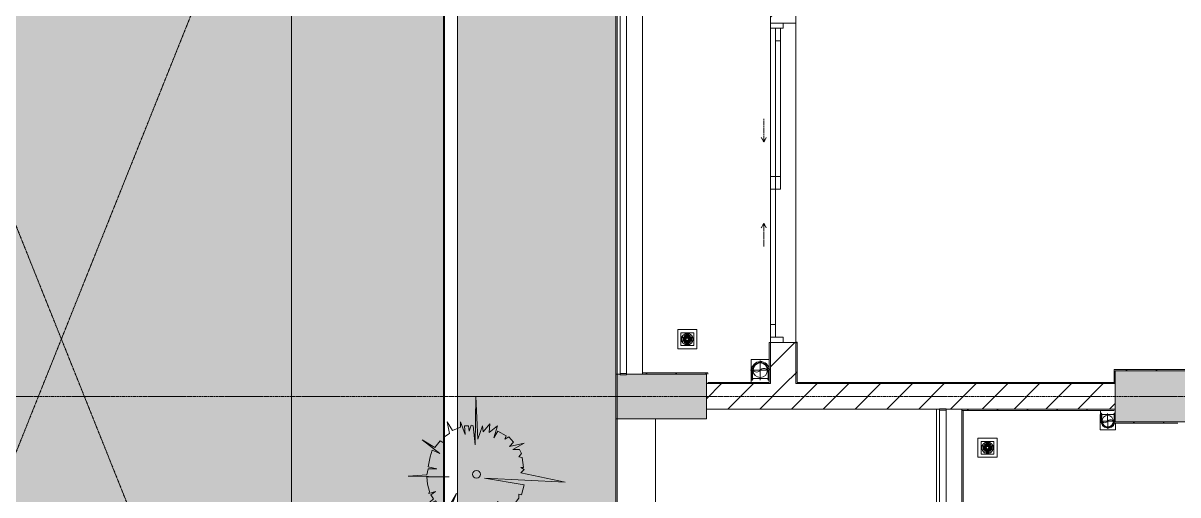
# Model space of a CAD drawing. Header units: millimetres. Extents: x 5359 to 218750, y -16347 to 109893.
# Drawn here: x 29004 to 38043, y 52766 to 56460 of the extents above; entities that cross this region are included whole.
import ezdxf

# ---------------------------------------------------------------- set-up
doc = ezdxf.new("R2010")
doc.units = ezdxf.units.MM
for name, pattern in [('Dash', [6, 3, -3]), ('Grid Line', [22.225, 12.7, -3.175, 3.175, -3.175]), ('IMPORT-CENTER _3_', [10.16, 6.35, -1.27, 1.27, -1.27])]:
    doc.linetypes.add(name, pattern=pattern)
for name, color, linetype, lineweight in [('0-1', 7, 'Continuous', 5), ('A-DOOR', 31, 'Continuous', 9), ('A-DOOR-FRAM', 31, 'Continuous', 9), ('A-DOOR-HDLN', 31, 'Dash', 9), ('A-FLOR', 192, 'Continuous', 9), ('A-FLOR-1', 9, 'Continuous', 9), ('A-FLOR-HRAL', 11, 'Continuous', 9), ('A-FLOR-HRAL-1', 9, 'Continuous', 9), ('A-FLOR-PATT', 8, 'Continuous', 9), ('A-WALL', 113, 'Continuous', 9), ('A-WALL-2', 9, 'Continuous', 9), ('A-WALL-3', 113, 'Continuous', 18), ('A-WALL-PATT-2', 9, 'Continuous', 9), ('A-WALL-PATT-3', 111, 'Continuous', 9), ('C-PRKG', 70, 'Continuous', 9), ('C-PRKG-HDLN', 70, 'Dash', 9), ('G-IMPT', 8, 'Continuous', 9), ('G-IMPT-1', 8, 'IMPORT-CENTER _3_', 9), ('I-WALL-1', 53, 'Continuous', 18), ('I-WALL-2', 9, 'Continuous', 9), ('L-PLNT', 71, 'Continuous', 9), ('M-EQPM', 50, 'Continuous', 9), ('S-BEAM-1', 9, 'Continuous', 9), ('S-COLS-1', 253, 'Continuous', 5), ('S-COLS-2', 53, 'Continuous', 18), ('S-GRID-1', 1, 'Grid Line', 9)]:
    doc.layers.add(name, color=color, linetype=linetype, lineweight=lineweight)
pattern_1 = [(45, (0, 0), (-116.6726, 116.6726), [])]
pattern_2 = [(45, (0, 0), (-124.4508, 124.4508), [])]

# ---------------------------------------------------------------- blocks, each defined once
blk = doc.blocks.new('NCV_TKTC_KET CAU_rvt-1-TKCS_MB ĐỊNH VỊ CỔNG-HÀNG RÀO')
at = {"layer": 'S-COLS-1'}
for points in [[(33727.6, 53361.9), (34352.6, 53361.9), (34352.6, 53711.9), (33727.6, 53711.9), (33727.6, 53706.9), (33677.6, 53706.9), (33677.6, 53711.9), (33652.6, 53711.9), (33652.6, 53361.9), (33677.6, 53361.9)], [(38852.6, 53336.9), (38852.6, 53736.9), (37552.6, 53736.9), (37552.6, 53336.9), (38040.5, 53336.9)]]:
    blk.add_hatch(color=256, dxfattribs=at).paths.add_polyline_path(points)
at = {"layer": 'S-BEAM-1'}
blk.add_line((33952.6, 51736.9), (33952.6, 53361.9), dxfattribs=at)
at = {"layer": 'S-COLS-2'}
for p, q in [((33652.6, 53711.9), (33652.6, 53361.9)), ((33677.6, 53711.9), (33652.6, 53711.9)), ((34352.6, 53711.9), (33727.6, 53711.9)), ((34352.6, 53361.9), (34352.6, 53711.9)), ((37552.6, 53736.9), (37552.6, 53336.9)), ((38852.6, 53736.9), (37552.6, 53736.9)), ((33652.6, 53361.9), (34352.6, 53361.9)), ((37552.6, 53336.9), (38852.6, 53336.9))]:
    blk.add_line(p, q, dxfattribs=at)
blk = doc.blocks.new('Railing - 50 x 10mm-457210-TKCS_MB ĐỊNH VỊ CỔNG-HÀNG RÀO')
at = {"layer": 'A-FLOR-HRAL-1'}
for p, q in [((25, 5), (-25, 5)), ((-25, 5), (-25, -5)), ((25, -5), (25, 5)), ((-25, -5), (25, -5))]:
    blk.add_line(p, q, dxfattribs=at)
blk = doc.blocks.new('Railing - Railing-851098-TKCS_MB ĐỊNH VỊ CỔNG-HÀNG RÀO')
at = {"layer": 'A-FLOR-HRAL-1'}
for p, q in [((13269.1, 44169.6), (13269.1, 42480.8)), ((13319.1, 42480.8), (13319.1, 44169.6))]:
    blk.add_line(p, q, dxfattribs=at)
for p in [(13294.1, 44174.6), (13294.1, 42475.8)]:
    blk.add_blockref('Railing - 50 x 10mm-457210-TKCS_MB ĐỊNH VỊ CỔNG-HÀNG RÀO', p)
blk = doc.blocks.new('NCV_TKTC_TANG 1_rvt-1-TKCS_MB ĐỊNH VỊ CỔNG-HÀNG RÀO')
at = {"layer": 'A-WALL-PATT-2'}
h = blk.add_hatch(dxfattribs=at)
h.set_pattern_fill('FP_3', color=256, style=0, pattern_type=2)
h.set_pattern_definition(pattern_1)
h.paths.add_polyline_path([(34842.6, 53636.9), (34852.6, 53636.9), (34852.6, 53960.3), (34842.6, 53960.3), (34842.6, 53646.9)])
h.paths.add_polyline_path([(34842.6, 56460.3), (34852.6, 56460.3), (34852.6, 56626.9), (34842.6, 56626.9), (34842.6, 56464.3)])
h = blk.add_hatch(dxfattribs=at)
h.set_pattern_fill('FP_3', color=256, style=0, pattern_type=2)
h.set_pattern_definition(pattern_1)
h.paths.add_polyline_path([(35062.6, 53646.9), (35062.6, 53962.4), (35052.6, 53962.4), (35052.6, 53646.9)])
h.paths.add_polyline_path([(35062.6, 56462.4), (35062.6, 56626.9), (35052.6, 56626.9), (35052.6, 56462.4)])
h = blk.add_hatch(dxfattribs=at)
h.set_pattern_fill('FP_3', color=256, style=0, pattern_type=2)
h.set_pattern_definition(pattern_1)
h.paths.add_polyline_path([(34362.6, 53711.9), (34362.6, 53721.9), (33852.6, 53721.9), (33852.6, 53711.9), (34352.6, 53711.9)])
h = blk.add_hatch(dxfattribs=at)
h.set_pattern_fill('FP_3', color=256, style=0, pattern_type=2)
h.set_pattern_definition(pattern_1)
h.paths.add_polyline_path([(37542.6, 53646.9), (37552.6, 53646.9), (37552.6, 53746.9), (37542.6, 53746.9), (37542.6, 53676.5)])
h = blk.add_hatch(dxfattribs=at)
h.set_pattern_fill('FP_3', color=256, style=0, pattern_type=2)
h.set_pattern_definition(pattern_1)
h.paths.add_polyline_path([(38862.6, 53736.9), (38862.6, 53746.9), (37552.6, 53746.9), (37552.6, 53736.9), (38852.6, 53736.9)])
h = blk.add_hatch(dxfattribs=at)
h.set_pattern_fill('FP_3', color=256, style=0, pattern_type=2)
h.set_pattern_definition(pattern_1)
h.paths.add_polyline_path([(34409.2, 53636.9), (34842.6, 53636.9), (34842.6, 53646.9), (34352.6, 53646.9), (34352.6, 53636.9)])
h = blk.add_hatch(dxfattribs=at)
h.set_pattern_fill('FP_3', color=256, style=0, pattern_type=2)
h.set_pattern_definition(pattern_1)
h.paths.add_polyline_path([(37552.6, 53636.9), (37552.6, 53646.9), (35052.6, 53646.9), (35052.6, 53636.9), (36830.1, 53636.9)])
h = blk.add_hatch(dxfattribs=at)
h.set_pattern_fill('FP_3', color=256, style=0, pattern_type=2)
h.set_pattern_definition(pattern_1)
h.paths.add_polyline_path([(37552.6, 53426.9), (37552.6, 53436.9), (36352.6, 53436.9), (36352.6, 53426.9), (37542.6, 53426.9)])
h = blk.add_hatch(dxfattribs=at)
h.set_pattern_fill('FP_3', color=256, style=0, pattern_type=2)
h.set_pattern_definition(pattern_1)
h.paths.add_polyline_path([(38040.5, 53326.9), (38042.6, 53326.9), (38040.5, 53336.9), (37542.6, 53336.9), (37542.6, 53326.9)])
at = {"layer": 'A-FLOR-1'}
for p, q in [((34852.6, 56420.3), (34852.6, 55260.3)), ((35052.6, 56460.3), (35052.6, 53962.4)), ((35052.6, 53962.4), (35052.6, 56460.3))]:
    blk.add_line(p, q, dxfattribs=at)
at = {"layer": 'A-WALL-2'}
for p, q in [((36152.6, 51736.9), (36152.6, 53436.9)), ((36352.6, 53426.9), (36352.6, 51736.9))]:
    blk.add_line(p, q, dxfattribs=at)
at = {"layer": 'I-WALL-1'}
for p, q in [((35052.6, 53962.4), (35052.6, 53646.9)), ((35062.6, 53962.4), (35052.6, 53962.4)), ((35062.6, 53646.9), (35062.6, 53962.4)), ((34842.6, 53960.3), (34842.6, 53646.9)), ((34852.6, 53960.3), (34842.6, 53960.3)), ((34852.6, 53636.9), (34852.6, 53960.3)), ((34362.6, 53721.9), (33852.6, 53721.9)), ((33852.6, 53721.9), (33852.6, 53711.9)), ((33852.6, 53711.9), (34352.6, 53711.9)), ((34362.6, 53711.9), (34362.6, 53721.9)), ((37552.6, 53746.9), (37542.6, 53746.9)), ((37542.6, 53746.9), (37542.6, 53646.9)), ((38862.6, 53746.9), (37552.6, 53746.9)), ((37552.6, 53646.9), (37552.6, 53736.9)), ((37552.6, 53736.9), (38852.6, 53736.9)), ((34352.6, 53646.9), (34352.6, 53636.9)), ((34352.6, 53636.9), (34842.6, 53636.9)), ((34842.6, 53646.9), (34362.6, 53646.9)), ((34842.6, 53636.9), (34852.6, 53636.9)), ((35052.6, 53646.9), (35052.6, 53636.9)), ((35052.6, 53636.9), (37552.6, 53636.9)), ((37542.6, 53646.9), (35062.6, 53646.9)), ((37552.6, 53636.9), (37552.6, 53646.9)), ((37552.6, 53436.9), (36352.6, 53436.9)), ((36352.6, 53436.9), (36352.6, 53426.9)), ((36352.6, 53426.9), (37542.6, 53426.9)), ((37552.6, 53426.9), (37552.6, 53436.9)), ((37542.6, 53336.9), (37542.6, 53326.9)), ((38042.6, 53336.9), (37552.6, 53336.9)), ((37542.6, 53326.9), (38042.6, 53326.9))]:
    blk.add_line(p, q, dxfattribs=at)
at = {"layer": 'I-WALL-2'}
blk.add_line((36362.6, 53426.9), (36362.6, 51746.9), dxfattribs=at)
at = {"layer": 'A-FLOR-HRAL-1'}
blk.add_blockref('Railing - Railing-851098-TKCS_MB ĐỊNH VỊ CỔNG-HÀNG RÀO', (22908.5, 9260.7), dxfattribs=at)
blk = doc.blocks.new('BAI XE PCCC - BAI XE PCCC-V72-TKCS_MB ĐỊNH VỊ CỔNG-HÀNG RÀO')
at = {"layer": 'C-PRKG'}
blk.add_line((15000, 6000), (0, 6000), dxfattribs=at)
at = {"layer": 'C-PRKG-HDLN'}
for p, q in [((0, 6000), (15000, 0)), ((15000, 6000), (88.1, 35.2))]:
    blk.add_line(p, q, dxfattribs=at)
blk = doc.blocks.new('Railing - 50 x 10mm-1251311-TKCS_MB ĐỊNH VỊ CỔNG-HÀNG RÀO')
at = {"layer": 'A-FLOR-HRAL'}
for p, q in [((25, 5), (-25, 5)), ((-25, 5), (-25, -5)), ((25, -5), (25, 5)), ((-25, -5), (25, -5))]:
    blk.add_line(p, q, dxfattribs=at)
blk = doc.blocks.new('Railing - Railing-1598276-TKCS_MB ĐỊNH VỊ CỔNG-HÀNG RÀO')
at = {"layer": 'A-FLOR-HRAL'}
for p, q in [((33677.6, 56635.3), (33677.6, 53716.9)), ((33727.6, 53716.9), (33727.6, 56635.3))]:
    blk.add_line(p, q, dxfattribs=at)
for p in [(33702.6, 56641.5), (33702.6, 53711.9)]:
    blk.add_blockref('Railing - 50 x 10mm-1251311-TKCS_MB ĐỊNH VỊ CỔNG-HÀNG RÀO', p)
blk = doc.blocks.new('TKTC_XREF_251221_MB TANG 1 - TKTC_XREF_260130_MB TANG 1_dwg_THU NUOC - THU NUOC-444531-TKCS_MB TẦNG 1-4202120-TKCS_MB ĐỊNH VỊ CỔNG-HÀNG RÀO')
at = {"layer": 'M-EQPM'}
for p, q in [((-23.3, 10.8), (40.9, 10.8)), ((40.9, 4.8), (-23.3, 4.8)), ((-11, 23.3), (28.5, 23.3)), ((28.5, 17.3), (-11, 17.3)), ((-1.1, 35.6), (18.5, 35.6)), ((18.5, 29.6), (-1.1, 29.6)), ((-23.3, -13.6), (40.9, -13.6)), ((40.9, -19.6), (-23.3, -19.6)), ((-11, -26.1), (28.5, -26.1)), ((28.5, -32.1), (-11, -32.1)), ((-1.1, -38.5), (18.5, -38.5)), ((18.5, -44.5), (-1.1, -44.5))]:
    blk.add_line(p, q, dxfattribs=at)
at = {"layer": 'M-EQPM', "flags": 128}
for points in [[(83.7, -79.4), (83.7, 70.6), (-66.3, 70.6), (-66.3, -79.4)], [(58.7, -54.4), (58.7, 45.6), (-41.3, 45.6), (-41.3, -54.4)]]:
    blk.add_lwpolyline(points, close=True, dxfattribs=at)
for points in [[(-23.3, -1.2), (0.7, -1.2), (0.7, -7.2), (-23.3, -7.2)], [(40.9, -7.2), (16.7, -7.2), (16.7, -1.2), (40.9, -1.2)]]:
    blk.add_lwpolyline(points, dxfattribs=at)
at = {"layer": 'M-EQPM'}
for centre, radius, start, end in [((8.7, -4.4), 45, 360, 180), ((8.7, -4.4), 45, 360, 180), ((-23.3, 7.8), 3, 90, 270), ((-11, 20.3), 3, 90, 270), ((-1.1, 32.6), 3, 90, 270), ((18.5, 32.6), 3, 270, 90), ((28.5, 20.3), 3, 270, 90), ((40.9, 7.8), 3, 270, 90), ((8.7, -4.4), 45, 180, 360), ((8.7, -4.4), 45, 180, 360), ((-23.3, -4.2), 3, 90, 270), ((-23.3, -16.6), 3, 90, 270), ((-11, -29.1), 3, 90, 270), ((-1.1, -41.5), 3, 90, 270), ((18.5, -41.5), 3, 270, 90), ((28.5, -29.1), 3, 270, 90), ((40.9, -4.2), 3, 270, 90), ((40.9, -16.6), 3, 270, 90)]:
    blk.add_arc(centre, radius, start, end, dxfattribs=at)
blk = doc.blocks.new('TKTC_XREF_251221_MB TANG 1 - TKTC_XREF_260130_MB TANG 1_dwg_THU NUOC - THU NUOC-444531-TKCS_MB TẦNG 1-4202124-TKCS_MB ĐỊNH VỊ CỔNG-HÀNG RÀO')
at = {"layer": 'M-EQPM'}
for p, q in [((-23.3, 10.8), (40.9, 10.8)), ((40.9, 4.8), (-23.3, 4.8)), ((-11, 23.3), (28.5, 23.3)), ((28.5, 17.3), (-11, 17.3)), ((-1.1, 35.6), (18.5, 35.6)), ((18.5, 29.6), (-1.1, 29.6)), ((-23.3, -13.6), (40.9, -13.6)), ((40.9, -19.6), (-23.3, -19.6)), ((-11, -26.1), (28.5, -26.1)), ((28.5, -32.1), (-11, -32.1)), ((-1.1, -38.5), (18.5, -38.5)), ((18.5, -44.5), (-1.1, -44.5))]:
    blk.add_line(p, q, dxfattribs=at)
at = {"layer": 'M-EQPM', "flags": 128}
for points in [[(83.7, -79.4), (83.7, 70.6), (-66.3, 70.6), (-66.3, -79.4)], [(58.7, -54.4), (58.7, 45.6), (-41.3, 45.6), (-41.3, -54.4)]]:
    blk.add_lwpolyline(points, close=True, dxfattribs=at)
for points in [[(-23.3, -1.2), (0.7, -1.2), (0.7, -7.2), (-23.3, -7.2)], [(40.9, -7.2), (16.7, -7.2), (16.7, -1.2), (40.9, -1.2)]]:
    blk.add_lwpolyline(points, dxfattribs=at)
at = {"layer": 'M-EQPM'}
for centre, radius, start, end in [((8.7, -4.4), 45, 360, 180), ((8.7, -4.4), 45, 360, 180), ((-23.3, 7.8), 3, 90, 270), ((-11, 20.3), 3, 90, 270), ((-1.1, 32.6), 3, 90, 270), ((18.5, 32.6), 3, 270, 90), ((28.5, 20.3), 3, 270, 90), ((40.9, 7.8), 3, 270, 90), ((8.7, -4.4), 45, 180, 360), ((8.7, -4.4), 45, 180, 360), ((-23.3, -4.2), 3, 90, 270), ((-23.3, -16.6), 3, 90, 270), ((-11, -29.1), 3, 90, 270), ((-1.1, -41.5), 3, 90, 270), ((18.5, -41.5), 3, 270, 90), ((28.5, -29.1), 3, 270, 90), ((40.9, -4.2), 3, 270, 90), ((40.9, -16.6), 3, 270, 90)]:
    blk.add_arc(centre, radius, start, end, dxfattribs=at)
blk = doc.blocks.new('TKTC_XREF_251221_MB TANG 1 - TKTC_XREF_260130_MB TANG 1_dwg_CUM U_DN100-V139-TKCS_MB ĐỊNH VỊ CỔNG-HÀNG RÀO')
at = {"layer": 'G-IMPT'}
blk.add_hatch(color=256, dxfattribs=at).paths.add_polyline_path([(61, 0), (59, -16), (53, -31), (43, -43), (30, -53), (9, -60), (0, -61), (0, -57), (15, -55), (28, -49), (40, -40), (49, -29), (55, -15), (57, 0), (55, 15), (49, 28), (40, 40), (28, 49), (15, 55), (0, 57), (0, 61), (16, 59), (30, 53), (43, 43), (53, 30), (59, 16)])
for p, q in [((-79, 67), (-79, 63)), ((-77, 67), (-77, 63)), ((-75, 67), (-75, 63)), ((-73, 69), (-73, 61)), ((-67, 68), (-72, 68)), ((-67, 62), (-72, 62)), ((-65, 69), (0, 69)), ((-79, -63), (-79, -67)), ((-77, -63), (-77, -67)), ((-75, -63), (-75, -67)), ((-73, -61), (-73, -69)), ((-67, -62), (-72, -62)), ((-67, -68), (-72, -68)), ((-65, -69), (0, -69))]:
    blk.add_line(p, q, dxfattribs=at)
at = {"layer": 'G-IMPT', "flags": 128}
for points in [[(-73, 68), (-78, 68), (-78, 62), (-73, 62)], [(-72, 59), (-67, 59), (-67, 71), (-72, 71)], [(-67, 71), (-67, 73), (-65, 73), (-65, 57), (-67, 57), (-67, 59)], [(-65, 61), (0, 61), (0, 57)], [(-73, -62), (-78, -62), (-78, -68), (-73, -68)], [(-72, -71), (-67, -71), (-67, -59), (-72, -59)], [(-67, -59), (-67, -57), (-65, -57), (-65, -73), (-67, -73), (-67, -71)], [(-65, -61), (0, -61), (0, -57)]]:
    blk.add_lwpolyline(points, dxfattribs=at)
at = {"layer": 'G-IMPT'}
for centre, radius, start, end in [((-78, 67), 0.96, 90, 180), ((-78, 63), 0.96, 180, 270), ((-71, 69), 1.56, 112.6199, 247.3801), ((-68, 65), 4.8, 143.1301, 216.8699), ((-71, 61), 1.56, 112.6199, 247.3801), ((0, 0), 69, 287.6772, 90), ((0, 0), 61, 270, 90), ((0, 0), 57, 270, 90), ((-78, -63), 0.96, 90, 180), ((-78, -67), 0.96, 180, 270), ((-71, -61), 1.56, 112.6199, 247.3801), ((-68, -65), 4.8, 143.1301, 216.8699), ((-71, -69), 1.56, 112.6199, 247.3801), ((0, 0), 69, 270, 278.2481)]:
    blk.add_arc(centre, radius, start, end, dxfattribs=at)
blk = doc.blocks.new('TKTC_XREF_251221_MB TANG 1 - TKTC_XREF_260130_MB TANG 1_dwg_$cc-V140-TKCS_MB ĐỊNH VỊ CỔNG-HÀNG RÀO')
at = {"layer": 'G-IMPT'}
blk.add_circle((0, 0), 0.5, dxfattribs=at)
for centre, radius, start, end in [((0, 0), 0.5, 90, 270), ((0.19, 0.25), 0.313, 126.8699, 233.1301), ((-0.19, -0.25), 0.313, 306.8699, 53.1301)]:
    blk.add_arc(centre, radius, start, end, dxfattribs=at)
at = {"layer": 'G-IMPT-1'}
for p, q in [((-0.67, 0), (0.67, 0)), ((0, -0.67), (0, 0.67))]:
    blk.add_line(p, q, dxfattribs=at)
blk = doc.blocks.new('TKTC_XREF_251221_MB TANG 1 - TKTC_XREF_260130_MB TANG 1_dwg_CUM U_DN100-V187-TKCS_MB ĐỊNH VỊ CỔNG-HÀNG RÀO')
at = {"layer": 'G-IMPT'}
blk.add_hatch(color=256, dxfattribs=at).paths.add_polyline_path([(0, 61), (0, 57), (14.8, 55.1), (28.5, 49.4), (40.3, 40.3), (49.4, 28.5), (55.1, 14.8), (57, 0), (55.1, -14.8), (49.4, -28.5), (40.3, -40.3), (28.5, -49.4), (14.8, -55.1), (0, -57), (0, -61), (15.8, -58.9), (30.5, -52.8), (43.1, -43.1), (52.8, -30.5), (58.9, -15.8), (61, 0), (58.9, 15.8), (52.8, 30.5), (43.1, 43.1), (30.5, 52.8), (15.8, 58.9)])
for p, q in [((-79.1, 66.6), (-79.1, 63.4)), ((-76.6, 66.6), (-76.6, 63.4)), ((-74.6, 66.6), (-74.6, 63.4)), ((-72.7, 69.3), (-72.7, 60.7)), ((-66.9, 67.9), (-71.7, 67.9)), ((-66.9, 62.1), (-71.7, 62.1)), ((-65, 69), (0, 69)), ((-79.1, -63.4), (-79.1, -66.6)), ((-76.6, -63.4), (-76.6, -66.6)), ((-74.6, -63.4), (-74.6, -66.6)), ((-72.7, -60.7), (-72.7, -68.3)), ((-66.9, -62.1), (-71.7, -62.1)), ((-66.9, -67.9), (-71.7, -67.9))]:
    blk.add_line(p, q, dxfattribs=at)
at = {"layer": 'G-IMPT', "flags": 128}
for points in [[(-72.7, 67.6), (-78.1, 67.6), (-78.1, 62.4), (-72.7, 62.4)], [(-71.7, 59.2), (-66.9, 59.2), (-66.9, 70.8), (-71.7, 70.8)], [(-66.9, 70.8), (-66.9, 72.7), (-65, 72.7), (-65, 57.3), (-66.9, 57.3), (-66.9, 59.2)], [(-65, 61), (0, 61), (0, 57)], [(-72.7, -62.4), (-78.1, -62.4), (-78.1, -67.6), (-72.7, -67.6)], [(-66.9, -68.3), (-66.9, -59.2), (-71.7, -59.2)], [(-66.9, -59.2), (-66.9, -57.3), (-65, -57.3), (-65, -68.3)], [(-65, -61), (0, -61), (0, -57)]]:
    blk.add_lwpolyline(points, dxfattribs=at)
at = {"layer": 'G-IMPT'}
for centre, radius, start, end in [((-78.1, 66.6), 0.96, 90, 180), ((-78.1, 63.4), 0.96, 180, 270), ((-71.1, 69.3), 1.56, 112.61986, 247.38014), ((-67.9, 65), 4.8, 143.1301, 216.8699), ((-71.1, 60.7), 1.56, 112.61986, 247.38014), ((0, 0), 69, 271.95476, 90), ((0, 0), 61, 270, 90), ((0, 0), 57, 270, 90), ((-78.1, -63.4), 0.96, 90, 180), ((-78.1, -66.6), 0.96, 180, 270), ((-71.1, -60.7), 1.56, 112.61986, 247.38014), ((-67.9, -65), 4.8, 143.1301, 216.8699)]:
    blk.add_arc(centre, radius, start, end, dxfattribs=at)
blk = doc.blocks.new('TKTC_XREF_251221_MB TANG 1 - TKTC_XREF_260130_MB TANG 1_dwg_$cc-V136-TKCS_MB ĐỊNH VỊ CỔNG-HÀNG RÀO')
at = {"layer": 'G-IMPT'}
blk.add_circle((0, 0), 0.5, dxfattribs=at)
for centre, radius, start, end in [((0, 0), 0.5, 90, 270), ((0.188, 0.25), 0.313, 126.8699, 233.1301), ((-0.188, -0.25), 0.313, 306.8699, 53.1301)]:
    blk.add_arc(centre, radius, start, end, dxfattribs=at)
at = {"layer": 'G-IMPT-1'}
for p, q in [((-0.673, 0), (0.673, 0)), ((0, -0.673), (0, 0.607))]:
    blk.add_line(p, q, dxfattribs=at)
blk = doc.blocks.new('TKTC_XREF_251221_MB TANG 1 - TKTC_XREF_260130_MB TANG 1_dwg-4202109-TKCS_MB ĐỊNH VỊ CỔNG-HÀNG RÀO')
at = {"layer": 'G-IMPT'}
for p, q in [((-168309.1, -347669.6), (-168449.6, -347669.6)), ((-169499.1, -347984.7), (-169499.1, -349609.7)), ((-165714.9, -347919.7), (-165714.9, -347951.3)), ((-165714.9, -347951.3), (-165599.1, -347951.3))]:
    blk.add_line(p, q, dxfattribs=at)
at = {"layer": 'G-IMPT', "flags": 128}
for points in [[(-168449.6, -347669.6), (-168449.6, -347519.9), (-168309.1, -347519.9)], [(-168309.1, -347669.7), (-168449.9, -347669.7), (-168449.7, -347699.7)], [(-165599.1, -347951.3), (-165716.7, -347951.3), (-165716.7, -348071.3)], [(-165716.7, -348071.3), (-165597.1, -348071.3), (-165597.1, -348019.7)]]:
    blk.add_lwpolyline(points, dxfattribs=at)
blk.add_blockref('TKTC_XREF_251221_MB TANG 1 - TKTC_XREF_260130_MB TANG 1_dwg_THU NUOC - THU NUOC-444531-TKCS_MB TẦNG 1-4202120-TKCS_MB ĐỊNH VỊ CỔNG-HÀNG RÀO', (-168957.9, -347357))
for name, p, xscale, yscale, zscale, rotation in [('TKTC_XREF_251221_MB TANG 1 - TKTC_XREF_260130_MB TANG 1_dwg_$cc-V136-TKCS_MB ĐỊNH VỊ CỔNG-HÀNG RÀO', (-168378.1, -347604.7), 113.7150000000073, 113.7150000000073, 113.7150000000073, 269.9990086637467), ('TKTC_XREF_251221_MB TANG 1 - TKTC_XREF_260130_MB TANG 1_dwg_CUM U_DN100-V187-TKCS_MB ĐỊNH VỊ CỔNG-HÀNG RÀO', (-168377.2, -347604.7), 0.9975000000000007, 0.9975000000000007, 0.9975000000000007, 90.00099133829464), ('TKTC_XREF_251221_MB TANG 1 - TKTC_XREF_260130_MB TANG 1_dwg_$cc-V140-TKCS_MB ĐỊNH VỊ CỔNG-HÀNG RÀO', (-165659.1, -348004.2), 90.00000000005122, 90.00000000005122, 90.00000000005122, 90.37402677993775)]:
    blk.add_blockref(name, p, dxfattribs=dict(xscale=xscale, yscale=yscale, zscale=zscale, rotation=rotation))
at = {"extrusion": (0, 0, -1), "xscale": 0.7894736842105242, "yscale": 0.7894736842105242, "zscale": -0.7894736842105242, "rotation": 269.9999999984438}
blk.add_blockref('TKTC_XREF_251221_MB TANG 1 - TKTC_XREF_260130_MB TANG 1_dwg_CUM U_DN100-V139-TKCS_MB ĐỊNH VỊ CỔNG-HÀNG RÀO', (165657.3, -348002.7), dxfattribs=at)
at = {"extrusion": (0, 0, -1), "zscale": -1, "rotation": 180}
blk.add_blockref('TKTC_XREF_251221_MB TANG 1 - TKTC_XREF_260130_MB TANG 1_dwg_THU NUOC - THU NUOC-444531-TKCS_MB TẦNG 1-4202124-TKCS_MB ĐỊNH VỊ CỔNG-HÀNG RÀO', (166607.8, -348215.8), dxfattribs=at)
blk = doc.blocks.new('TKTC_XREF_251221_MB TANG 1 - TKTC_XREF_251221_MB TANG 1-2038492-TKCS_MB ĐỊNH VỊ CỔNG-HÀNG RÀO')
blk.add_blockref('TKTC_XREF_251221_MB TANG 1 - TKTC_XREF_260130_MB TANG 1_dwg-4202109-TKCS_MB ĐỊNH VỊ CỔNG-HÀNG RÀO', (169499.1, 384109.7))
blk = doc.blocks.new('CAY MAI VAN PHUC - CAY DUC SOC_dwg-2256080-TKCS_MB ĐỊNH VỊ CỔNG-HÀNG RÀO')
at = {"layer": 'G-IMPT', "flags": 128}
blk.add_lwpolyline([(33, 479), (13, 293), (6, 772), (-14, 347), (-60, 479), (-67, 420), (-133, 499), (-127, 413), (-207, 479), (-173, 360), (-213, 426), (-293, 380), (-280, 347), (-320, 373), (-366, 320), (-326, 274), (-473, 307), (-360, 247), (-426, 247), (-446, 207), (-419, 174), (-453, 167), (-466, 68), (-439, 68), (-473, 48), (-439, 14), (-878, -79), (-80, -39), (-473, -105), (-446, -205), (-419, -198), (-419, -238), (-353, -324), (-326, -298), (-340, -364), (-313, -378), (-207, -271), (-366, -550), (-260, -418), (-213, -444), (-167, -418), (-167, -457), (-100, -471), (-20, -481), (0, -391), (0, -590), (26, -484), (86, -477), (86, -444), (113, -464), (212, -444), (192, -404), (226, -418), (279, -384), (199, -192), (305, -371), (339, -338), (312, -291), (365, -324), (405, -265), (498, -311), (425, -245), (452, -205), (405, -172), (472, -192), (465, -172), (485, -99), (492, -25), (272, -25), (678, -19), (492, -6), (478, 54), (392, 54), (478, 74), (458, 174), (438, 240), (365, 207), (538, 340), (412, 267), (359, 333), (319, 307), (325, 367), (266, 406), (292, 519), (239, 433), (159, 466), (159, 519), (113, 393), (119, 479), (79, 479), (73, 426), (53, 486)], close=True, dxfattribs=at)
at = {"layer": 'G-IMPT'}
blk.add_circle((0, 0), 38.6, dxfattribs=at)
blk = doc.blocks.new('CAY MAI VAN PHUC - CAY BONG TRANG-2256527-TKCS_MB ĐỊNH VỊ CỔNG-HÀNG RÀO')
at = {"extrusion": (0, 0, -1), "xscale": 0.7894736842105263, "yscale": 0.7894736842105263, "zscale": -0.7894736842105263, "rotation": 180}
blk.add_blockref('CAY MAI VAN PHUC - CAY DUC SOC_dwg-2256080-TKCS_MB ĐỊNH VỊ CỔNG-HÀNG RÀO', (0, 0), dxfattribs=at)
blk = doc.blocks.new('DEG_02-DEG_03 - DEG_02-2500x2400mm-CỬA ĐI 02 CÁNH TRƯỢT-625766-TKCS_MB ĐỊNH VỊ CỔNG-HÀNG RÀO')
at = {"layer": 'A-DOOR'}
for p, q in [((-1110, 100), (-1210, 100)), ((-1210, 100), (-1210, 60)), ((-1110, 60), (-1110, 100)), ((-1110, 100), (-50, 100)), ((50, 100), (-50, 100)), ((-50, 100), (-50, 60)), ((50, 60), (50, 100)), ((-1210, 60), (-1110, 60)), ((-50, 60), (-1110, 60)), ((50, 60), (-50, 60)), ((-50, 60), (-50, 20)), ((-50, 60), (50, 60)), ((-50, 20), (50, 20)), ((50, 20), (50, 60)), ((50, 60), (1110, 60)), ((1110, 20), (50, 20)), ((1210, 60), (1110, 60)), ((1110, 60), (1110, 20)), ((1110, 20), (1210, 20)), ((1210, 20), (1210, 60))]:
    blk.add_line(p, q, dxfattribs=at)
at = {"layer": 'A-DOOR-FRAM'}
for p, q in [((-1210, 100), (-1250, 100)), ((-1250, 100), (-1250, 0)), ((-1210, 0), (-1210, 100)), ((1250, 100), (1210, 100)), ((1210, 100), (1210, 0)), ((1250, 0), (1250, 100)), ((-1250, 0), (-1210, 0)), ((1210, 0), (1250, 0))]:
    blk.add_line(p, q, dxfattribs=at)
at = {"layer": 'A-DOOR-HDLN'}
for p, q in [((-500.4, 151.1), (-320.4, 151.1)), ((-320.4, 151.1), (-355, 171.1)), ((-320.4, 151.1), (-355, 131.1)), ((320.4, 151.1), (355, 171.1)), ((320.4, 151.1), (355, 131.1)), ((500.4, 151.1), (320.4, 151.1))]:
    blk.add_line(p, q, dxfattribs=at)

msp = doc.modelspace()

# ---------------------------------------------------------------- hatches: boundary and pattern name
at = {"layer": 'A-FLOR-PATT'}
h = msp.add_hatch(dxfattribs=at)
h.set_pattern_fill('FP_14', color=256, style=0, pattern_type=2)
h.set_pattern_definition([(0, (167.64, 11.2), (558.8, 558.8), [83.82, -16.764, 22.352, -16.764, -419.1]), (0, (167.64, 11.2), (558.8, 558.8), [-139.7, 83.82, -335.28]), (0, (139.7, 27.94), (558.8, 558.8), [55.88, -41.91, 83.82, -41.91, -335.28]), (0, (139.7, 27.94), (558.8, 558.8), [-223.52, 55.88, -279.4]), (0, (335.3, 251.46), (558.8, 558.8), [69.85, -27.94, 69.85, -391.16]), (0, (55.9, 363.2), (558.8, 558.8), [27.94, -55.88, 27.94, -447.04]), (90, (111.76, 363.2), (-558.8, 558.8), [50.292, -508.508]), (90, (279.4, 27.94), (-558.8, 558.8), [55.88, -502.92]), (90, (419.1, 251.46), (-558.8, 558.8), [55.88, -502.92]), (45, (352.04, 22.35), (0, 558.7996), [55.88, -734.383]), (135, (206.76, 22.35), (-558.7996, 0), [55.88, -734.383]), (63.435, (335.28, 25.15), (-0.0005, 558.8001), [55.88, -1193.635]), (75.964, (307.34, 27.94), (-0.00237, 558.80038), [55.88, -2248.111]), (75.964, (447.04, 251.46), (-0.00237, 558.80038), [44.704, -2259.287]), (75.964, (122.94, 363.22), (-0.00237, 558.80038), [39.116, -2264.875]), (104.036, (251.46, 27.94), (0.00237, 558.80038), [55.88, -2248.111]), (104.036, (391.16, 251.46), (0.00237, 558.80038), [44.704, -2259.287]), (104.036, (100.58, 363.22), (0.00237, 558.80038), [39.116, -2264.875]), (116.565, (223.52, 25.15), (0.0005, 558.8001), [55.88, -1193.634])])
h.paths.add_polyline_path([(33642.6, 17336.9), (33642.6, 33737.4), (31203.5, 33737.4), (31203.5, 18236.9), (31211.1, 18125), (31226.1, 18036.7), (31254, 17939.7), (31292.6, 17846.4), (31341.4, 17758.1), (31399.9, 17675.8), (31480, 17589), (31547.2, 17529.8), (31624.7, 17474.9), (31713, 17426.1), (31806.2, 17387.4), (31903.2, 17359.5), (32002.7, 17342.6), (32103.5, 17336.9), (33198.8, 17336.9)])
h.paths.add_polyline_path([(31203.5, 37137.4), (33642.6, 37137.4), (33642.6, 78246.9), (35752.6, 78246.9), (35752.6, 79046.9), (38162.6, 79046.9), (38162.6, 79036.9), (38152.6, 79036.9), (38152.6, 78246.9), (42252.6, 78246.9), (42252.6, 78646.9), (42552.6, 78646.9), (42552.6, 79236.9), (36103.5, 79236.9), (35855.3, 79230.6), (35607.8, 79211.8), (35361.5, 79180.4), (35117.1, 79136.6), (34875.3, 79080.5), (34636.6, 79012.2), (34401.7, 78931.9), (34171.2, 78839.8), (33945.6, 78736.2), (33725.5, 78621.2), (33510, 78494.3), (33269, 78332.8), (33092.2, 78202), (32897.2, 78041.7), (32711.6, 77872.5), (32535.6, 77694.7), (32369.5, 77508.9), (32213.4, 77315.4), (32067.7, 77114.8), (31932.5, 76907.4), (31806.3, 76690.2), (31693.9, 76472.3), (31583.6, 76226.6), (31502.6, 76021.4), (31423.8, 75788.4), (31356.8, 75551.8), (31301.8, 75312.4), (31258.9, 75070.6), (31228.2, 74827), (31209.7, 74582.3), (31203.5, 74336.9), (31205.6, 62059.7), (31211.4, 62000.9), (31234, 61917.3), (31258, 61859.3), (31299, 61792.4), (31349.9, 61732.8), (31409.6, 61681.8), (31476.5, 61640.8), (31549, 61610.8), (31625.3, 61592.5), (31703.5, 61586.3), (32403.5, 61586.3), (32403.5, 40886.3), (31703.5, 40886.3), (31618.1, 40878.5), (31534.5, 40855.8), (31476.5, 40831.8), (31409.6, 40790.8), (31349.9, 40739.9), (31299, 40680.2), (31258, 40613.3), (31228, 40540.8), (31209.7, 40464.6), (31203.5, 40362.1), (31203.5, 38882.8)])
h.paths.add_polyline_path([(62552.6, 78236.9), (62432.4, 78384.4), (62310.9, 78513.5), (62180.6, 78633.7), (62021.7, 78758.5), (61896, 78845), (61742.9, 78935.1), (61583.3, 79014.3), (61418.9, 79081.8), (61250.4, 79137.3), (61078.8, 79180.8), (60904.8, 79211.9), (60728.8, 79230.6), (60552.6, 79236.9), (46052.6, 79236.9), (46052.6, 78648.6), (46352.6, 78648.6), (46352.6, 78638.6), (46352.6, 78636.9), (46352.6, 78246.9), (54962.6, 78246.9), (54962.6, 78236.9), (62545, 78236.9)])
h = msp.add_hatch(dxfattribs=at)
h.set_pattern_fill('FP_24', color=256, style=0, pattern_type=2)
h.set_pattern_definition([(50.044, (79.34, 5.34), (480.1093, -42.1973), [50.249, -552.737]), (354.978, (79.34, 5.34), (-92.8797, 504.407), [40.163, -441.797]), (100.433, (119.35, 1.8), (387.2325, 462.215), [42.741, -470.147]), (46.228, (79.34, 139.45), (714.374, -111.1663), [75.364, -829.007]), (96.624, (138.9, 130.2), (625.628, 653.0516), [64.112, -705.234]), (351.155, (79.3, 139.45), (625.6346, 653.045), [60.248, -662.724]), (21.022, (146.27, 105.9), (399.5488, -270.0747), [50.21, -552.308]), (325.943, (146.27, 105.9), (162.8708, 486.2122), [40.189, -442.076]), (71.481, (179.57, 83.4), (562.4147, 216.1425), [42.731, -470.036]), (37.54, (79.34, 5.34), (8.14153, 223.2217), [7.367, -429.296, 7.367, -441.351, -443.695]), (37.54, (79.34, 5.34), (8.14153, 223.2217), [-885.381, 7.367, -436.328]), (7.5, (79.34, 5.34), (176.088, 264.43336), [7.363, -248.334, 7.363, -419.023, -169.015]), (7.5, (79.34, 5.34), (176.088, 264.43336), [-682.083, 7.363, -161.652]), (327.444, (-69.93, 5.37), (357.3223, -15.2107), [7.368, -160.078, 7.368, -515.062, -693.224]), (327.444, (-69.93, 5.37), (357.3223, -15.2107), [-689.876, 7.368, -685.857]), (317.442, (-136.87, 5.4), (390.3648, 67.0332), [7.37, -210.376, 7.37, -339.684, -492.442]), (317.442, (-136.87, 5.4), (390.3648, 67.0332), [-564.8, 7.37, -485.072])])
h.paths.add_polyline_path([(31093.5, 18385.6), (31093.5, 33837.4), (31103.5, 33837.4), (31103.5, 40386.3), (31093.5, 40386.3), (31103.5, 40558.2), (31103.5, 61982.1), (31099.6, 62000.9), (31093.5, 62086.3), (31103.5, 62086.3), (31103.5, 74336.9), (31093.5, 74336.9), (31093.5, 74345.4), (27123.5, 77694.3), (27123.5, 77413.8), (31041.6, 19157.8)])
h = msp.add_hatch(dxfattribs=at)
h.set_pattern_fill('FP_6', color=256, style=0, pattern_type=2)
h.set_pattern_definition([(50, (0, 0), (480.966, -42.0786), [50.292, -553.212]), (355, (0, 0), (-93.0416, 504.3895), [40.234, -442.57]), (100.451, (40.1, -3.5), (387.9285, 462.3076), [42.742, -470.158]), (46.184, (0, 134.1), (715.649, -110.993), [75.438, -829.818]), (96.636, (59.64, 124.86), (626.7424, 653.2084), [64.112, -705.237]), (351.184, (0, 134.1), (626.75, 653.2024), [60.35, -663.854]), (21, (67.06, 100.6), (400.2623, -269.9797), [50.292, -553.212]), (326, (67.06, 100.6), (163.157, 486.2564), [40.234, -442.57]), (71.451, (100.4, 78.1), (563.421, 216.272), [42.742, -470.158]), (37.5, (0, 0), (8.15385, 223.22557), [7.376, -429.829, 7.376, -441.899, -444.246]), (37.5, (0, 0), (8.15385, 223.22557), [-886.48, 7.376, -436.87]), (7.5, (0, 0), (176.404, 264.477), [7.376, -248.778, 7.376, -419.771, -169.316]), (7.5, (0, 0), (176.404, 264.477), [-683.301, 7.376, -161.94]), (327.5, (-149.53, 0), (357.96023, -15.12452), [7.376, -160.264, 7.376, -515.661, -694.03]), (327.5, (-149.53, 0), (357.96023, -15.12452), [-690.677, 7.376, -686.653]), (317.5, (-216.6, 0), (391.0616, 67.1262), [7.376, -210.556, 7.376, -339.974, -492.862]), (317.5, (-216.6, 0), (391.0616, 67.1262), [-565.282, 7.376, -485.485])])
h.paths.add_polyline_path([(31103.6, 40491.2), (31118.2, 40558.2), (31151.2, 40644.4), (31198.7, 40727.4), (31254.8, 40798.1), (31317.6, 40857.5), (31388.6, 40907.6), (31466, 40947.1), (31548.2, 40975.2), (31619.3, 40990.3), (31703.5, 40996.3), (31703.5, 40986.3), (32293.5, 40986.3), (32293.5, 61476.3), (32303.5, 61476.3), (32303.5, 61486.3), (31703.5, 61486.3), (31703.5, 61476.3), (31599.3, 61486.3), (31526.1, 61503.1), (31445.4, 61534), (31362.5, 61581.6), (31296.5, 61632.9), (31237.6, 61693.4), (31187.4, 61762), (31147.1, 61837.1), (31117.6, 61917.3), (31103.6, 61981.4), (31103.6, 40558.2)])
at = {"layer": 'A-WALL-PATT-3'}
h = msp.add_hatch(dxfattribs=at)
h.set_pattern_fill('FP_1', color=256, style=0, pattern_type=2)
h.set_pattern_definition(pattern_2)
h.paths.add_polyline_path([(35052.6, 53636.9), (35052.6, 53960.3), (34852.6, 53960.3), (34852.6, 53636.9)])
h.paths.add_polyline_path([(34952.6, 56460.3), (35052.6, 56460.3), (35052.6, 56635.3), (34852.6, 56635.3), (34852.6, 56460.3)])
h = msp.add_hatch(dxfattribs=at)
h.set_pattern_fill('FP_1', color=256, style=0, pattern_type=2)
h.set_pattern_definition(pattern_2)
h.paths.add_polyline_path([(37552.6, 53436.9), (37552.6, 53636.9), (34352.6, 53636.9), (34352.6, 53436.9), (36177.6, 53436.9), (36177.6, 53440.3), (36227.6, 53440.3), (36227.6, 53436.9), (36830.1, 53436.9)])

# ---------------------------------------------------------------- linework, layer by layer
at = {"layer": 'A-FLOR'}
for p, q in [((31103.5, 61982.1), (31103.5, 40490.6)), ((31103.6, 61981.4), (31103.6, 40491.2))]:
    msp.add_line(p, q, dxfattribs=at)
at = {"layer": 'A-WALL'}
for p, q in [((32403.5, 61586.3), (32403.5, 40886.3)), ((32293.5, 40996.3), (32293.5, 61476.3)), ((32303.5, 40986.3), (32303.5, 61476.3)), ((33642.6, 53711.5), (33642.6, 56636.9)), ((33652.6, 56635.3), (33652.6, 53711.9)), ((33852.6, 56626.9), (33852.6, 53721.9)), ((34852.6, 55260.3), (34852.6, 56420.3)), ((35052.6, 56460.3), (35052.6, 53962.4)), ((33642.6, 51746.9), (33642.6, 53361.9)), ((33652.6, 53361.9), (33652.6, 51736.9))]:
    msp.add_line(p, q, dxfattribs=at)
at = {"layer": 'A-WALL-3'}
for p, q in [((34852.6, 56635.3), (34852.6, 56460.3)), ((35052.6, 56460.3), (35052.6, 56635.3)), ((34952.6, 56460.3), (35052.6, 56460.3)), ((34852.6, 53960.3), (34852.6, 53636.9)), ((35052.6, 53960.3), (34952.6, 53960.3)), ((35052.6, 53636.9), (35052.6, 53960.3)), ((33652.6, 53711.5), (33642.6, 53711.5)), ((33642.6, 53711.5), (33642.6, 53361.9)), ((33652.6, 53361.9), (33652.6, 53711.5)), ((34852.6, 53636.9), (34352.6, 53636.9)), ((34352.6, 53636.9), (34352.6, 53436.9)), ((37552.6, 53636.9), (35052.6, 53636.9)), ((37552.6, 53436.9), (37552.6, 53636.9)), ((34352.6, 53436.9), (36177.6, 53436.9)), ((36227.6, 53436.9), (37552.6, 53436.9)), ((33642.6, 53361.9), (33652.6, 53361.9))]:
    msp.add_line(p, q, dxfattribs=at)
at = {"layer": 'S-GRID-1'}
for p, q in [((33652.6, 13102.5), (33652.6, 80482.7)), ((135474.6, 53536.9), (24837.1, 53536.9))]:
    msp.add_line(p, q, dxfattribs=at)

# ---------------------------------------------------------------- block references
at = {"layer": '0-1'}
for name in ['NCV_TKTC_KET CAU_rvt-1-TKCS_MB ĐỊNH VỊ CỔNG-HÀNG RÀO', 'NCV_TKTC_TANG 1_rvt-1-TKCS_MB ĐỊNH VỊ CỔNG-HÀNG RÀO']:
    msp.add_blockref(name, (0, 0), dxfattribs=at)
at = {"layer": 'A-DOOR', "rotation": 89.9999999999999}
msp.add_blockref('DEG_02-DEG_03 - DEG_02-2500x2400mm-CỬA ĐI 02 CÁNH TRƯỢT-625766-TKCS_MB ĐỊNH VỊ CỔNG-HÀNG RÀO', (34952.6, 55210.3), dxfattribs=at)
at = {"layer": 'A-FLOR-HRAL'}
msp.add_blockref('Railing - Railing-1598276-TKCS_MB ĐỊNH VỊ CỔNG-HÀNG RÀO', (0, 0), dxfattribs=at)
at = {"layer": 'C-PRKG', "rotation": 270}
msp.add_blockref('BAI XE PCCC - BAI XE PCCC-V72-TKCS_MB ĐỊNH VỊ CỔNG-HÀNG RÀO', (26303.5, 61486.3), dxfattribs=at)
at = {"layer": 'L-PLNT', "rotation": 180}
msp.add_blockref('CAY MAI VAN PHUC - CAY BONG TRANG-2256527-TKCS_MB ĐỊNH VỊ CỔNG-HÀNG RÀO', (32552.6, 52927.4), dxfattribs=at)
at = {"layer": 'M-EQPM'}
msp.add_blockref('TKTC_XREF_251221_MB TANG 1 - TKTC_XREF_251221_MB TANG 1-2038492-TKCS_MB ĐỊNH VỊ CỔNG-HÀNG RÀO', (33652.6, 17236.9), dxfattribs=at)

doc.saveas('drawing.dxf')
